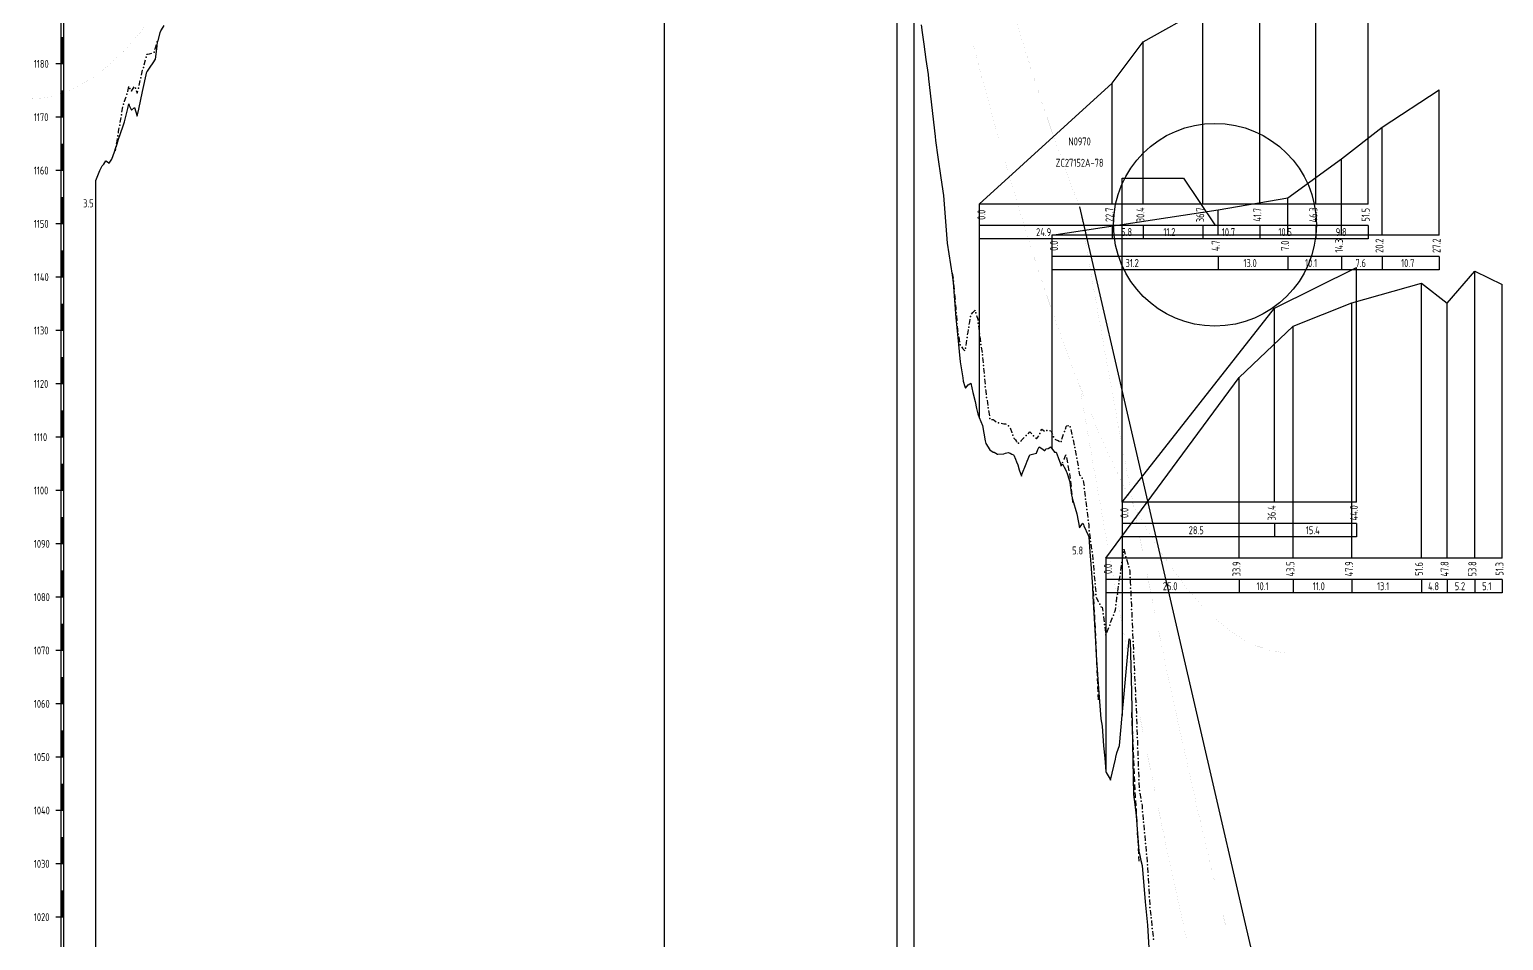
# Model space of a CAD drawing. Header units: millimetres. Extents: x 6482 to 7719, y 775 to 2743.
# Drawn here: x 6562 to 7115, y 2031 to 2373 of the extents above; entities that cross this region are included whole.
import ezdxf
from ezdxf.enums import TextEntityAlignment as Align

# ---------------------------------------------------------------- set-up
doc = ezdxf.new("R2010")
doc.units = ezdxf.units.MM
doc.header["$LTSCALE"] = 5
doc.linetypes.add('DASHED', pattern=[19.05, 12.7, -6.35])
for name, color, linetype in [('1', 3, 'Continuous'), ('2', 4, 'Continuous'), ('3', 5, 'Continuous'), ('4', 1, 'Continuous'), ('5', 2, 'Continuous'), ('6', 6, 'Continuous'), ('中心断面', 1, 'Continuous'), ('交叉跨越注记', 3, 'Continuous'), ('右边线', 3, 'Continuous'), ('图框', 1, 'Continuous'), ('左边线', 2, 'Continuous'), ('标注', 3, 'Continuous'), ('风偏', 5, 'Continuous')]:
    doc.layers.add(name, color=color, linetype=linetype)
doc.styles.get("Standard").update_dxf_attribs({"font": 'tssdeng.shx', "width": 0.8, "bigfont": 'tssdchn.shx'})

# ---------------------------------------------------------------- blocks, each defined once
blk = doc.blocks.new('7165820')
at = {"layer": '图框'}
for p, q in [((6574.2, 860), (6574.2, 2700)), ((6575.2, 860), (6575.2, 2700)), ((6574.4, 2360), (6574.4, 2370)), ((6574.6, 2360), (6574.6, 2370)), ((6574.8, 2360), (6574.8, 2370)), ((6575, 2360), (6575, 2370)), ((6575.2, 2360), (6572.2, 2360)), ((6574.4, 2340), (6574.4, 2350)), ((6574.6, 2340), (6574.6, 2350)), ((6574.8, 2340), (6574.8, 2350)), ((6575, 2340), (6575, 2350)), ((6575.2, 2340), (6572.2, 2340)), ((6574.4, 2320), (6574.4, 2330)), ((6574.6, 2320), (6574.6, 2330)), ((6574.8, 2320), (6574.8, 2330)), ((6575, 2320), (6575, 2330)), ((6575.2, 2320), (6572.2, 2320)), ((6574.4, 2300), (6574.4, 2310)), ((6574.6, 2300), (6574.6, 2310)), ((6574.8, 2300), (6574.8, 2310)), ((6575, 2300), (6575, 2310)), ((6575.2, 2300), (6572.2, 2300)), ((6574.4, 2280), (6574.4, 2290)), ((6574.6, 2280), (6574.6, 2290)), ((6574.8, 2280), (6574.8, 2290)), ((6575, 2280), (6575, 2290)), ((6575.2, 2280), (6572.2, 2280)), ((6574.4, 2260), (6574.4, 2270)), ((6574.6, 2260), (6574.6, 2270)), ((6574.8, 2260), (6574.8, 2270)), ((6575, 2260), (6575, 2270)), ((6575.2, 2260), (6572.2, 2260)), ((6574.4, 2240), (6574.4, 2250)), ((6574.6, 2240), (6574.6, 2250)), ((6574.8, 2240), (6574.8, 2250)), ((6575, 2240), (6575, 2250)), ((6575.2, 2240), (6572.2, 2240)), ((6574.4, 2220), (6574.4, 2230)), ((6574.6, 2220), (6574.6, 2230)), ((6574.8, 2220), (6574.8, 2230)), ((6575, 2220), (6575, 2230)), ((6575.2, 2220), (6572.2, 2220)), ((6574.4, 2200), (6574.4, 2210)), ((6574.6, 2200), (6574.6, 2210)), ((6574.8, 2200), (6574.8, 2210)), ((6575, 2200), (6575, 2210)), ((6575.2, 2200), (6572.2, 2200)), ((6574.4, 2180), (6574.4, 2190)), ((6574.6, 2180), (6574.6, 2190)), ((6574.8, 2180), (6574.8, 2190)), ((6575, 2180), (6575, 2190)), ((6575.2, 2180), (6572.2, 2180)), ((6574.4, 2160), (6574.4, 2170)), ((6574.6, 2160), (6574.6, 2170)), ((6574.8, 2160), (6574.8, 2170)), ((6575, 2160), (6575, 2170)), ((6575.2, 2160), (6572.2, 2160)), ((6574.4, 2140), (6574.4, 2150)), ((6574.6, 2140), (6574.6, 2150)), ((6574.8, 2140), (6574.8, 2150)), ((6575, 2140), (6575, 2150)), ((6575.2, 2140), (6572.2, 2140)), ((6574.4, 2120), (6574.4, 2130)), ((6574.6, 2120), (6574.6, 2130)), ((6574.8, 2120), (6574.8, 2130)), ((6575, 2120), (6575, 2130)), ((6575.2, 2120), (6572.2, 2120)), ((6574.4, 2100), (6574.4, 2110)), ((6574.6, 2100), (6574.6, 2110)), ((6574.8, 2100), (6574.8, 2110)), ((6575, 2100), (6575, 2110)), ((6575.2, 2100), (6572.2, 2100)), ((6574.4, 2080), (6574.4, 2090)), ((6574.6, 2080), (6574.6, 2090)), ((6574.8, 2080), (6574.8, 2090)), ((6575, 2080), (6575, 2090)), ((6575.2, 2080), (6572.2, 2080)), ((6574.4, 2060), (6574.4, 2070)), ((6574.6, 2060), (6574.6, 2070)), ((6574.8, 2060), (6574.8, 2070)), ((6575, 2060), (6575, 2070)), ((6575.2, 2060), (6572.2, 2060)), ((6574.4, 2040), (6574.4, 2050)), ((6574.6, 2040), (6574.6, 2050)), ((6574.8, 2040), (6574.8, 2050)), ((6575, 2040), (6575, 2050)), ((6575.2, 2040), (6572.2, 2040))]:
    blk.add_line(p, q, dxfattribs=at)
at = {"layer": '图框', "width": 0.8}
for s, p in [('1180', (6564, 2358.5)), ('1170', (6564, 2338.5)), ('1160', (6564, 2318.5)), ('1150', (6564, 2298.5)), ('1140', (6564, 2278.5)), ('1130', (6564, 2258.5)), ('1120', (6564, 2238.5)), ('1110', (6564, 2218.5)), ('1100', (6564, 2198.5)), ('1090', (6564, 2178.5)), ('1080', (6564, 2158.5)), ('1070', (6564, 2138.5)), ('1060', (6564, 2118.5)), ('1050', (6564, 2098.5)), ('1040', (6564, 2078.5)), ('1030', (6564, 2058.5)), ('1020', (6564, 2038.5))]:
    blk.add_text(s, height=3, dxfattribs=at).set_placement(p)
blk = doc.blocks.new('102218248')
at = {"layer": '风偏'}
for p, q in [((7044.6, 2400), (7064.2, 2410.4)), ((7064.2, 2307.4), (7064.2, 2410.4)), ((7023.6, 2390.8), (7044.6, 2400)), ((7044.6, 2307.4), (7044.6, 2400)), ((7002.2, 2380.8), (7023.6, 2390.8)), ((7023.6, 2307.4), (7023.6, 2390.8)), ((6979.8, 2368.2), (7002.2, 2380.8)), ((7002.2, 2307.4), (7002.2, 2380.8)), ((6968.2, 2352.8), (6979.8, 2368.2)), ((6979.8, 2307.4), (6979.8, 2368.2)), ((6918.4, 2307.4), (6968.2, 2352.8)), ((6968.2, 2307.4), (6968.2, 2352.8)), ((6968.2, 2307.4), (6918.4, 2307.4)), ((6979.8, 2307.4), (6968.2, 2307.4)), ((7002.2, 2307.4), (6979.8, 2307.4)), ((7023.6, 2307.4), (7002.2, 2307.4)), ((7044.6, 2307.4), (7023.6, 2307.4)), ((7064.2, 2307.4), (7044.6, 2307.4)), ((6968.2, 2299.4), (6918.4, 2299.4)), ((6968.2, 2299.4), (6968.2, 2294.4)), ((6979.8, 2299.4), (6968.2, 2299.4)), ((6979.8, 2299.4), (6979.8, 2294.4)), ((7002.2, 2299.4), (6979.8, 2299.4)), ((7002.2, 2299.4), (7002.2, 2294.4)), ((7023.6, 2299.4), (7002.2, 2299.4)), ((7023.6, 2299.4), (7023.6, 2294.4)), ((7044.6, 2299.4), (7023.6, 2299.4)), ((7044.6, 2299.4), (7044.6, 2294.4)), ((7064.2, 2299.4), (7044.6, 2299.4)), ((7064.2, 2299.4), (7064.2, 2294.4)), ((6968.2, 2294.4), (6918.4, 2294.4)), ((6979.8, 2294.4), (6968.2, 2294.4)), ((7002.2, 2294.4), (6979.8, 2294.4)), ((7023.6, 2294.4), (7002.2, 2294.4)), ((7044.6, 2294.4), (7023.6, 2294.4)), ((7064.2, 2294.4), (7044.6, 2294.4))]:
    blk.add_line(p, q, dxfattribs=at)
at = {"layer": '风偏', "width": 0.8}
for s, p in [('24.9', (6939.7, 2295.4)), ('5.8', (6971.6, 2295.4)), ('11.2', (6987.4, 2295.4)), ('10.7', (7009.3, 2295.4)), ('10.5', (7030.5, 2295.4)), ('9.8', (7052, 2295.4))]:
    blk.add_text(s, height=3, dxfattribs=at).set_placement(p)
blk = doc.blocks.new('102218249')
at = {"layer": '风偏'}
for p, q in [((7069.4, 2336.2), (7090.8, 2350.2)), ((7090.8, 2295.8), (7090.8, 2350.2)), ((7054.2, 2324.4), (7069.4, 2336.2)), ((7069.4, 2295.8), (7069.4, 2336.2)), ((7034, 2309.8), (7054.2, 2324.4)), ((7054.2, 2295.8), (7054.2, 2324.4)), ((7008, 2305.2), (7034, 2309.8)), ((7034, 2295.8), (7034, 2309.8)), ((6945.6, 2295.8), (7008, 2305.2)), ((7008, 2295.8), (7008, 2305.2)), ((7008, 2295.8), (6945.6, 2295.8)), ((7034, 2295.8), (7008, 2295.8)), ((7054.2, 2295.8), (7034, 2295.8)), ((7069.4, 2295.8), (7054.2, 2295.8)), ((7090.8, 2295.8), (7069.4, 2295.8)), ((7008, 2287.8), (6945.6, 2287.8)), ((7008, 2287.8), (7008, 2282.8)), ((7034, 2287.8), (7008, 2287.8)), ((7034, 2287.8), (7034, 2282.8)), ((7054.2, 2287.8), (7034, 2287.8)), ((7054.2, 2287.8), (7054.2, 2282.8)), ((7069.4, 2287.8), (7054.2, 2287.8)), ((7069.4, 2287.8), (7069.4, 2282.8)), ((7090.8, 2287.8), (7069.4, 2287.8)), ((7090.8, 2287.8), (7090.8, 2282.8)), ((7008, 2282.8), (6945.6, 2282.8)), ((7034, 2282.8), (7008, 2282.8)), ((7054.2, 2282.8), (7034, 2282.8)), ((7069.4, 2282.8), (7054.2, 2282.8)), ((7090.8, 2282.8), (7069.4, 2282.8))]:
    blk.add_line(p, q, dxfattribs=at)
at = {"layer": '风偏', "width": 0.8}
for s, p in [('31.2', (6973.2, 2283.8)), ('13.0', (7017.4, 2283.8)), ('10.1', (7040.5, 2283.8)), ('7.6', (7059.4, 2283.8)), ('10.7', (7076.5, 2283.8))]:
    blk.add_text(s, height=3, dxfattribs=at).set_placement(p)
blk = doc.blocks.new('102218350')
at = {"layer": '风偏'}
for p, q in [((7093.8, 2270.2), (7104.2, 2282.2)), ((7104.2, 2174.6), (7104.2, 2282.2)), ((7104.2, 2282.2), (7114.4, 2277.2)), ((7058, 2270.4), (7084.2, 2277.8)), ((7084.2, 2174.6), (7084.2, 2277.8)), ((7084.2, 2277.8), (7093.8, 2270.2)), ((7114.4, 2174.6), (7114.4, 2277.2)), ((7036, 2261.6), (7058, 2270.4)), ((7058, 2174.6), (7058, 2270.4)), ((7093.8, 2174.6), (7093.8, 2270.2)), ((7015.8, 2242.4), (7036, 2261.6)), ((7036, 2174.6), (7036, 2261.6)), ((6965.8, 2174.6), (7015.8, 2242.4)), ((7015.8, 2174.6), (7015.8, 2242.4)), ((7015.8, 2174.6), (6965.8, 2174.6)), ((7036, 2174.6), (7015.8, 2174.6)), ((7058, 2174.6), (7036, 2174.6)), ((7084.2, 2174.6), (7058, 2174.6)), ((7093.8, 2174.6), (7084.2, 2174.6)), ((7104.2, 2174.6), (7093.8, 2174.6)), ((7114.4, 2174.6), (7104.2, 2174.6)), ((7015.8, 2166.6), (6965.8, 2166.6)), ((7015.8, 2166.6), (7015.8, 2161.6)), ((7036, 2166.6), (7015.8, 2166.6)), ((7036, 2166.6), (7036, 2161.6)), ((7058, 2166.6), (7036, 2166.6)), ((7058, 2166.6), (7058, 2161.6)), ((7084.2, 2166.6), (7058, 2166.6)), ((7084.2, 2166.6), (7084.2, 2161.6)), ((7093.8, 2166.6), (7084.2, 2166.6)), ((7093.8, 2166.6), (7093.8, 2161.6)), ((7104.2, 2166.6), (7093.8, 2166.6)), ((7104.2, 2166.6), (7104.2, 2161.6)), ((7114.4, 2166.6), (7104.2, 2166.6)), ((7114.4, 2166.6), (7114.4, 2161.6)), ((7015.8, 2161.6), (6965.8, 2161.6)), ((7036, 2161.6), (7015.8, 2161.6)), ((7058, 2161.6), (7036, 2161.6)), ((7084.2, 2161.6), (7058, 2161.6)), ((7093.8, 2161.6), (7084.2, 2161.6)), ((7104.2, 2161.6), (7093.8, 2161.6)), ((7114.4, 2161.6), (7104.2, 2161.6))]:
    blk.add_line(p, q, dxfattribs=at)
at = {"layer": '风偏', "width": 0.8}
for s, p in [('25.0', (6987.2, 2162.6)), ('10.1', (7022.3, 2162.6)), ('11.0', (7043.4, 2162.6)), ('13.1', (7067.5, 2162.6)), ('4.8', (7086.6, 2162.6)), ('5.2', (7096.6, 2162.6)), ('5.1', (7106.9, 2162.6))]:
    blk.add_text(s, height=3, dxfattribs=at).set_placement(p)
blk = doc.blocks.new('102218351')
at = {"layer": '风偏'}
for p, q in [((7029, 2268.4), (7059.8, 2283.6)), ((7059.8, 2195.6), (7059.8, 2283.6)), ((6972, 2195.6), (7029, 2268.4)), ((7029, 2195.6), (7029, 2268.4)), ((7029, 2195.6), (6972, 2195.6)), ((7059.8, 2195.6), (7029, 2195.6)), ((7029, 2187.6), (6972, 2187.6)), ((7029, 2182.6), (6972, 2182.6)), ((7029, 2187.6), (7029, 2182.6)), ((7059.8, 2187.6), (7029, 2187.6)), ((7059.8, 2182.6), (7029, 2182.6)), ((7059.8, 2187.6), (7059.8, 2182.6))]:
    blk.add_line(p, q, dxfattribs=at)
at = {"layer": '风偏', "width": 0.8}
for s, p in [('28.5', (6996.9, 2183.6)), ('15.4', (7040.8, 2183.6))]:
    blk.add_text(s, height=3, dxfattribs=at).set_placement(p)

msp = doc.modelspace()

# ---------------------------------------------------------------- linework, layer by layer
at = {"layer": '1', "linetype": 'Continuous'}
for p, q in [((6972, 2195.6), (6972, 2317.08)), ((6972, 2317.08), (6995, 2317.08)), ((6995, 2317.08), (7006.74, 2299.67)), ((6956, 2306.4), (7045, 1920.8))]:
    msp.add_line(p, q, dxfattribs=at)
msp.add_circle((7006.74, 2299.67), 38, dxfattribs=at)
at = {"layer": '2', "linetype": 'Continuous', "const_width": 0.01}
for points in [[(6585.2, 2316.2), (6585.2, 2421.2)], [(6956, 2186), (6956, 2306.4)], [(6956, 2239.4), (6956, 2186)]]:
    msp.add_lwpolyline(points, dxfattribs=at)
at = {"layer": '3', "linetype": 'Continuous', "const_width": 0.01}
for points in [[(6931.88, 2377.4), (6933.88, 2370.8), (6935.9, 2364.2), (6937.9, 2357.8), (6939.92, 2351.6), (6941.92, 2345.4), (6943.94, 2339.6), (6945.94, 2333.6), (6947.96, 2328), (6949.96, 2322.4), (6951.98, 2317), (6953.98, 2311.6), (6956, 2306.4)], [(6956, 2306.4), (6958.02, 2294.6), (6960.04, 2282.8), (6962.06, 2271.2), (6964.1, 2259.8), (6966.12, 2248.6), (6968.14, 2237.4), (6970.16, 2226.4), (6972.18, 2215.6), (6974.2, 2205), (6976.22, 2194.4), (6978.26, 2184), (6980.28, 2173.8), (6982.3, 2163.6), (6984.32, 2153.8), (6986.34, 2143.8), (6988.36, 2134.2), (6990.38, 2124.8), (6992.4, 2115.4), (6994.44, 2106.2), (6996.46, 2097), (6998.48, 2088), (7000.5, 2079.2), (7002.52, 2070.6), (7004.54, 2062), (7006.56, 2053.6), (7008.6, 2045.4), (7010.62, 2037.4), (7012.64, 2029.4)]]:
    msp.add_lwpolyline(points, dxfattribs=at)
at = {"layer": '4', "linetype": 'Continuous', "const_width": 0.01}
for points in [[(6913.78, 2376.6), (6915.78, 2368.6), (6917.8, 2360.8), (6919.8, 2353.2), (6921.82, 2345.8), (6923.82, 2338.4), (6925.84, 2331.2), (6927.84, 2324.2), (6929.86, 2317.2), (6931.88, 2310.4), (6933.88, 2303.8), (6935.9, 2297.2), (6937.9, 2290.8), (6939.92, 2284.6), (6941.92, 2278.4), (6943.94, 2272.6), (6945.94, 2266.6), (6947.96, 2261), (6949.96, 2255.4), (6951.98, 2250), (6953.98, 2244.6), (6956, 2239.4)], [(6585.2, 2354.2), (6587.22, 2355.6), (6589.22, 2357.2), (6591.24, 2358.8), (6593.26, 2360.6), (6595.28, 2362.4), (6597.28, 2364.4), (6599.3, 2366.6), (6601.32, 2368.8), (6603.34, 2371.2), (6605.34, 2373.8)], [(6956, 2239.4), (6958.02, 2227.6), (6960.04, 2215.8), (6962.06, 2204.2), (6964.1, 2192.8), (6966.12, 2181.6), (6968.14, 2170.4), (6970.16, 2159.4), (6972.18, 2148.6), (6974.2, 2138), (6976.22, 2127.4), (6978.26, 2117), (6980.28, 2106.8), (6982.3, 2096.6), (6984.32, 2086.8), (6986.34, 2076.8), (6988.36, 2067.2), (6990.38, 2057.8), (6992.4, 2048.4), (6994.44, 2039.2), (6996.46, 2030)]]:
    msp.add_lwpolyline(points, dxfattribs=at)
at = {"layer": '5', "linetype": 'DASHED', "const_width": 0.01}
for points in [[(6585.2, 2354.2), (6580.84, 2351.6), (6576.48, 2349.6), (6572.12, 2348.2), (6567.76, 2347.2), (6563.38, 2347), (6563.38, 2347)], [(6956, 2239.4), (6960.18, 2229), (6964.34, 2219.2), (6968.52, 2210.2), (6972.68, 2201.4), (6976.86, 2193.4), (6981.02, 2185.8), (6985.2, 2179), (6989.36, 2172.6), (6993.54, 2166.8), (6997.72, 2161.4), (7001.88, 2156.8), (7006.06, 2152.6), (7010.22, 2149), (7014.4, 2146), (7018.56, 2143.4), (7022.74, 2141.6), (7026.92, 2140.2), (7031.08, 2139.4), (7035.26, 2139), (7035.26, 2139)]]:
    msp.add_lwpolyline(points, dxfattribs=at)
at = {"layer": '6', "linetype": 'Continuous', "const_width": 0.01}
for points in [[(6564.38, 2347), (6563.38, 2346), (6562.38, 2347)], [(7036.26, 2139), (7035.26, 2138), (7034.26, 2139)]]:
    msp.add_lwpolyline(points, dxfattribs=at)
at = {"layer": '中心断面', "linetype": 'Continuous'}
for p, q in [((6610.6, 2368.6), (6611.4, 2371.8)), ((6611.4, 2371.8), (6611.6, 2372.4)), ((6611.6, 2372.4), (6611.8, 2372.8)), ((6611.8, 2372.8), (6612.8, 2374.4)), ((6896.6, 2374.6), (6897, 2371.8)), ((6897, 2371.8), (6897.6, 2367.4)), ((6609.6, 2361.8), (6610.2, 2366.6)), ((6610.2, 2366.6), (6610.4, 2368.4)), ((6610.4, 2368.4), (6610.6, 2368.6)), ((6897.6, 2367.4), (6898.4, 2361.6)), ((6607.4, 2358.4), (6609, 2360.8)), ((6609, 2360.8), (6609.4, 2361.4)), ((6609.4, 2361.4), (6609.6, 2361.8)), ((6898.4, 2361.6), (6899.2, 2356)), ((6604.8, 2349.6), (6606.4, 2357)), ((6606.4, 2357), (6606.6, 2357.2)), ((6606.6, 2357.2), (6607.4, 2358.4)), ((6899.2, 2356), (6899.4, 2354.4)), ((6899.4, 2354.4), (6901.8, 2332.8)), ((6603.4, 2343), (6604.8, 2349.6)), ((6598, 2338.2), (6599.2, 2343.2)), ((6599.2, 2343.2), (6599.6, 2345)), ((6599.6, 2345), (6599.8, 2344.4)), ((6599.8, 2344.4), (6600.6, 2342.6)), ((6600.6, 2342.6), (6601.8, 2343.6)), ((6601.8, 2343.6), (6602.8, 2340.4)), ((6602.8, 2340.4), (6603.4, 2343)), ((6597.4, 2336.4), (6598, 2338.2)), ((6595.2, 2330), (6595.8, 2331.8)), ((6595.8, 2331.8), (6597.4, 2336.4)), ((6901.8, 2332.8), (6902, 2331.2)), ((6593.2, 2324.2), (6594.2, 2327)), ((6594.2, 2327), (6594.6, 2328.2)), ((6594.6, 2328.2), (6595.2, 2330)), ((6902, 2331.2), (6902.8, 2325)), ((6588.8, 2320), (6589.6, 2321.8)), ((6589.6, 2321.8), (6590.2, 2322.4)), ((6590.2, 2322.4), (6591, 2323.6)), ((6591, 2323.6), (6591.6, 2323.2)), ((6591.6, 2323.2), (6592.2, 2322.8)), ((6592.2, 2322.8), (6593.2, 2324.2)), ((6902.8, 2325), (6904, 2317.2)), ((6587.2, 2316.2), (6588.8, 2320)), ((6587.2, 2316.2), (6587.2, 2316.2)), ((6904, 2317.2), (6905, 2310.6)), ((6905, 2310.6), (6906.4, 2292.8)), ((6906.4, 2292.8), (6908.2, 2280.8)), ((6908.2, 2280.8), (6908.6, 2278)), ((6908.6, 2278), (6909.6, 2264.8)), ((6909.6, 2264.8), (6910.2, 2258.6)), ((6910.2, 2258.6), (6911.2, 2248.2)), ((6911.2, 2248.2), (6912.2, 2242.2)), ((6912.2, 2242.2), (6912.4, 2241)), ((6912.4, 2241), (6913, 2239)), ((6913, 2239), (6913.2, 2238.4)), ((6913.2, 2238.4), (6914.2, 2239.6)), ((6914.2, 2239.6), (6914.8, 2240)), ((6914.8, 2240), (6915.2, 2240.2)), ((6915.2, 2240.2), (6916, 2236.8)), ((6916, 2236.8), (6916.8, 2233.4)), ((6916.8, 2233.4), (6917.4, 2230.8)), ((6917.4, 2230.8), (6917.8, 2228.8)), ((6917.8, 2228.8), (6918.4, 2227.4)), ((6918.4, 2227.4), (6919.6, 2224.4)), ((6919.6, 2224.4), (6920.6, 2218.6)), ((6920.6, 2218.6), (6920.8, 2217.6)), ((6920.8, 2217.6), (6922.4, 2215.2)), ((6940.4, 2215.4), (6940.8, 2216.4)), ((6940.8, 2216.4), (6941.8, 2215.8)), ((6941.8, 2215.8), (6942.8, 2215)), ((6943.4, 2215.6), (6944.2, 2215.8)), ((6944.2, 2215.8), (6945.2, 2216.4)), ((6945.2, 2216.4), (6945.6, 2215.8)), ((6945.6, 2215.8), (6946.6, 2214.4)), ((6922.4, 2215.2), (6923.6, 2214.4)), ((6923.6, 2214.4), (6924, 2214.4)), ((6924, 2214.4), (6925.2, 2213.6)), ((6925.2, 2213.6), (6925.4, 2213.6)), ((6925.4, 2213.6), (6927.6, 2213.8)), ((6927.6, 2213.8), (6928.2, 2214)), ((6928.2, 2214), (6929.2, 2214.2)), ((6929.2, 2214.2), (6930, 2214)), ((6930, 2214), (6930.6, 2213.6)), ((6930.6, 2213.6), (6931.2, 2213.4)), ((6931.2, 2213.4), (6931.4, 2213.2)), ((6931.4, 2213.2), (6932, 2211.8)), ((6932, 2211.8), (6932.4, 2210.8)), ((6932.4, 2210.8), (6932.8, 2209.6)), ((6936, 2210), (6936.4, 2211)), ((6936.4, 2211), (6937.4, 2213.4)), ((6937.4, 2213.4), (6939.8, 2214)), ((6939.8, 2214), (6940.4, 2215.4)), ((6942.8, 2215), (6943, 2215)), ((6943, 2215), (6943.2, 2215.2)), ((6943.2, 2215.2), (6943.4, 2215.6)), ((6946.6, 2214.4), (6947.2, 2214.4)), ((6947.2, 2214.4), (6948, 2212.4)), ((6948, 2212.4), (6948.8, 2210)), ((6932.8, 2209.6), (6933.4, 2207.8)), ((6933.4, 2207.8), (6934.2, 2205.4)), ((6934.2, 2205.4), (6934.4, 2206)), ((6934.4, 2206), (6936, 2210)), ((6948.8, 2210), (6949, 2209.2)), ((6949, 2209.2), (6949.2, 2209.4)), ((6949.2, 2209.4), (6949.6, 2210)), ((6949.6, 2210), (6950.2, 2208.8)), ((6950.2, 2208.8), (6950.8, 2207.6)), ((6950.8, 2207.6), (6951, 2207.2)), ((6951, 2207.2), (6951.2, 2206.8)), ((6951.2, 2206.8), (6952.2, 2203.6)), ((6952.2, 2203.6), (6952.4, 2203)), ((6952.4, 2203), (6953, 2198.2)), ((6953, 2198.2), (6953.4, 2196.8)), ((6953.4, 2196.8), (6955, 2191.2)), ((6955, 2191.2), (6956, 2186)), ((6956, 2186), (6956.2, 2186.4)), ((6956.2, 2186.4), (6957.2, 2187.8)), ((6957.2, 2187.8), (6957.4, 2187.2)), ((6957.4, 2187.2), (6957.6, 2186.8)), ((6957.6, 2186.8), (6959.2, 2183.2)), ((6959.2, 2183.2), (6959.4, 2182.6)), ((6959.4, 2182.6), (6959.8, 2177)), ((6959.8, 2177), (6960.2, 2172.4)), ((6960.2, 2172.4), (6960.8, 2164)), ((6960.8, 2164), (6961, 2160.4)), ((6961, 2160.4), (6961.8, 2145.6)), ((6961.8, 2145.6), (6962.2, 2138.2)), ((6972.6, 2122.4), (6974.6, 2144.4)), ((6974.6, 2144.4), (6974.8, 2144)), ((6974.8, 2144), (6975, 2143.6)), ((6975, 2143.6), (6975.2, 2134)), ((6962.2, 2138.2), (6963, 2127.4)), ((6975.2, 2134), (6975.4, 2124.4)), ((6963, 2127.4), (6964, 2114.4)), ((6972, 2115.6), (6972.6, 2122.4)), ((6975.4, 2124.4), (6976.2, 2086)), ((6964, 2114.4), (6964.4, 2111.6)), ((6964.4, 2111.6), (6965, 2104.2)), ((6971, 2104.4), (6972, 2115.6)), ((6965, 2104.2), (6965.4, 2099.6)), ((6965.4, 2099.6), (6965.8, 2094.6)), ((6969.4, 2099.2), (6969.6, 2100)), ((6969.6, 2100), (6970, 2101.6)), ((6970, 2101.6), (6971, 2104.4)), ((6965.8, 2094.6), (6966, 2094.2)), ((6966, 2094.2), (6967.4, 2091.8)), ((6967.6, 2091.4), (6969.4, 2099.2)), ((6967.4, 2091.8), (6967.6, 2091.4)), ((6976.2, 2086), (6976.8, 2081.2)), ((6976.8, 2081.2), (6977.2, 2078)), ((6977.2, 2078), (6978.2, 2064.8)), ((6978.2, 2064.8), (6978.4, 2063.8)), ((6978.4, 2063.8), (6979, 2061.2)), ((6979, 2061.2), (6979.4, 2059.4)), ((6979.4, 2059.4), (6980.6, 2045.8)), ((6980.6, 2045.8), (6981.4, 2037)), ((6981.4, 2037), (6982.4, 2020))]:
    msp.add_line(p, q, dxfattribs=at)
at = {"layer": '交叉跨越注记', "linetype": 'Continuous'}
for p, q in [((6887.6, 919), (6887.6, 2440.8)), ((6894, 919), (6894, 2395.6))]:
    msp.add_line(p, q, dxfattribs=at)
at = {"layer": '右边线', "linetype": 'Continuous'}
for p, q in [((6609.38, 2365.35), (6609.4, 2365.4)), ((6609.4, 2365.4), (6609.6, 2366)), ((6609.6, 2366), (6609.98, 2367.26)), ((6605.34, 2359.62), (6605.86, 2361.56)), ((6606.37, 2363.49), (6606.4, 2363.6)), ((6606.4, 2363.6), (6606.6, 2363.6)), ((6606.6, 2363.6), (6607.4, 2363.8)), ((6607.4, 2363.8), (6608.24, 2364.01)), ((6603.46, 2351.85), (6603.91, 2353.8)), ((6604.37, 2355.75), (6604.8, 2357.6)), ((6604.8, 2357.6), (6604.82, 2357.69)), ((6599.19, 2349.57), (6599.2, 2349.6)), ((6599.2, 2349.6), (6599.59, 2351.54)), ((6600.54, 2349.91), (6600.6, 2349.8)), ((6600.6, 2349.8), (6601.64, 2351.36)), ((6602.41, 2350), (6602.8, 2349)), ((6602.8, 2349), (6603.01, 2349.9)), ((6597.02, 2341.9), (6597.35, 2343.87)), ((6597.93, 2345.78), (6598, 2346)), ((6598, 2346), (6598.56, 2347.68)), ((6596.36, 2337.95), (6596.69, 2339.92)), ((6595.2, 2331), (6595.37, 2332.03)), ((6595.7, 2334.01), (6595.8, 2334.6)), ((6595.8, 2334.6), (6596.03, 2335.98)), ((6594.6, 2327.4), (6594.71, 2328.09)), ((6595.04, 2330.06), (6595.2, 2331)), ((6908.22, 2281.51), (6908.6, 2279.6)), ((6908.6, 2279.6), (6908.6, 2279.54)), ((6908.78, 2277.55), (6908.95, 2275.56)), ((6909.13, 2273.57), (6909.3, 2271.57)), ((6909.48, 2269.58), (6909.6, 2268.2)), ((6909.6, 2268.2), (6909.65, 2267.59)), ((6909.8, 2265.6), (6909.95, 2263.6)), ((6915.48, 2266.15), (6916, 2266.8)), ((6916, 2266.8), (6916.8, 2267.6)), ((6916.8, 2267.6), (6916.81, 2267.56)), ((6917.39, 2265.65), (6917.4, 2265.6)), ((6917.4, 2265.6), (6917.8, 2264.2)), ((6910.11, 2261.61), (6910.2, 2260.4)), ((6910.2, 2260.4), (6910.33, 2259.62)), ((6914.2, 2259.4), (6914.34, 2260.32)), ((6914.66, 2262.29), (6914.8, 2263.2)), ((6914.8, 2263.2), (6914.96, 2264.27)), ((6917.8, 2264.2), (6917.86, 2263.71)), ((6918.12, 2261.73), (6918.38, 2259.74)), ((6910.67, 2257.65), (6911.01, 2255.68)), ((6913.44, 2254.39), (6913.74, 2256.36)), ((6914.04, 2258.34), (6914.2, 2259.4)), ((6918.64, 2257.76), (6918.9, 2255.78)), ((6911.73, 2253.86), (6912.2, 2253.2)), ((6912.2, 2253.2), (6912.4, 2253)), ((6912.4, 2253), (6913, 2252.4)), ((6913, 2252.4), (6913.02, 2252.45)), ((6919.16, 2253.79), (6919.42, 2251.81)), ((6919.65, 2249.82), (6919.83, 2247.83)), ((6920.01, 2245.84), (6920.2, 2243.85)), ((6920.38, 2241.86), (6920.56, 2239.86)), ((6920.74, 2237.87), (6920.8, 2237.2)), ((6920.8, 2237.2), (6921, 2235.89)), ((6921.3, 2233.91), (6921.59, 2231.94)), ((6921.89, 2229.96), (6922.19, 2227.98)), ((6923, 2226.6), (6923.6, 2226.6)), ((6923.6, 2226.6), (6924, 2226.4)), ((6924, 2226.4), (6924.74, 2225.79)), ((6926.58, 2225.19), (6927.6, 2225)), ((6927.6, 2225), (6928.2, 2225)), ((6928.2, 2225), (6928.51, 2224.82)), ((6930.02, 2223.54), (6930.6, 2221.8)), ((6930.6, 2221.8), (6930.65, 2221.64)), ((6936.68, 2221.28), (6937.4, 2222)), ((6937.4, 2222), (6938.06, 2221.28)), ((6941.5, 2222.34), (6941.8, 2223)), ((6941.8, 2223), (6942.8, 2222.2)), ((6944.68, 2222.5), (6945.2, 2222.4)), ((6945.2, 2222.4), (6945.6, 2221.6)), ((6945.6, 2221.6), (6945.84, 2221.07)), ((6949.6, 2220), (6949.99, 2221.18)), ((6950.67, 2223.06), (6950.8, 2223.4)), ((6950.8, 2223.4), (6951, 2224)), ((6951, 2224), (6951.2, 2224.2)), ((6951.2, 2224.2), (6951.91, 2224.34)), ((6952.71, 2222.93), (6953, 2221.6)), ((6953, 2221.6), (6953.14, 2220.98)), ((6931.32, 2219.76), (6931.4, 2219.6)), ((6931.4, 2219.6), (6932, 2219)), ((6932, 2219), (6932.4, 2218.4)), ((6932.4, 2218.4), (6932.51, 2218.18)), ((6933.85, 2218.45), (6934.2, 2218.8)), ((6934.2, 2218.8), (6934.4, 2219)), ((6934.4, 2219), (6935.26, 2219.86)), ((6939.42, 2219.81), (6939.8, 2219.4)), ((6939.8, 2219.4), (6940.4, 2220)), ((6940.4, 2220), (6940.66, 2220.53)), ((6946.73, 2219.31), (6947.2, 2219)), ((6947.2, 2219), (6948, 2218.8)), ((6948, 2218.8), (6948.49, 2218.43)), ((6949.39, 2219.27), (6949.6, 2220)), ((6953.56, 2219.02), (6953.96, 2217.06)), ((6954.36, 2215.1), (6954.77, 2213.14)), ((6955.13, 2211.18), (6955.45, 2209.2)), ((6955.77, 2207.23), (6956, 2205.8)), ((6956, 2205.8), (6956.2, 2205.8)), ((6956.2, 2205.8), (6956.39, 2205.5)), ((6957.28, 2203.74), (6957.4, 2203)), ((6957.4, 2203), (6957.6, 2202.2)), ((6957.6, 2202.2), (6957.65, 2201.78)), ((6957.89, 2199.79), (6958.13, 2197.81)), ((6958.37, 2195.82), (6958.61, 2193.84)), ((6958.85, 2191.85), (6959.1, 2189.87)), ((6959.31, 2187.88), (6959.4, 2187)), ((6959.4, 2187), (6959.51, 2185.89)), ((6959.71, 2183.9), (6959.8, 2183)), ((6959.8, 2183), (6959.96, 2181.91)), ((6960.24, 2179.93), (6960.52, 2177.95)), ((6972.59, 2177.92), (6972.6, 2178)), ((6972.6, 2178), (6973.1, 2176.14)), ((6960.8, 2175.97), (6960.98, 2173.98)), ((6961.16, 2171.99), (6961.34, 2170)), ((6971.46, 2170), (6971.74, 2171.98)), ((6972.02, 2173.96), (6972.31, 2175.94)), ((6973.62, 2174.21), (6974.15, 2172.28)), ((6961.52, 2168.01), (6961.69, 2166.01)), ((6970.89, 2166.04), (6971, 2166.8)), ((6971, 2166.8), (6971.17, 2168.02)), ((6974.66, 2170.35), (6974.8, 2169.8)), ((6974.8, 2169.8), (6974.87, 2168.37)), ((6974.96, 2166.37), (6975, 2165.6)), ((6961.87, 2164.02), (6962.04, 2162.03)), ((6970.31, 2162.09), (6970.6, 2164.07)), ((6975, 2165.6), (6975.06, 2164.37)), ((6975.15, 2162.38), (6975.2, 2161.2)), ((6975.2, 2161.2), (6975.24, 2160.38)), ((6962.27, 2160.05), (6963, 2158.4)), ((6963, 2158.4), (6963.09, 2158.23)), ((6963.98, 2156.44), (6964, 2156.4)), ((6964, 2156.4), (6964.4, 2156.2)), ((6964.4, 2156.2), (6964.65, 2154.71)), ((6969.03, 2154.21), (6969.4, 2155.2)), ((6969.4, 2155.2), (6969.52, 2156.14)), ((6969.77, 2158.12), (6970, 2160)), ((6970, 2160), (6970.02, 2160.11)), ((6975.33, 2158.38), (6975.4, 2157)), ((6975.4, 2157), (6975.43, 2156.38)), ((6964.98, 2152.74), (6965, 2152.6)), ((6965, 2152.6), (6965.23, 2150.75)), ((6967.63, 2150.47), (6968.33, 2152.34)), ((6975.52, 2154.38), (6975.61, 2152.39)), ((6975.71, 2150.39), (6975.8, 2148.39)), ((6965.47, 2148.77), (6965.69, 2146.78)), ((6966.21, 2146.73), (6966.93, 2148.59)), ((6975.89, 2146.39), (6975.99, 2144.4)), ((6976.08, 2142.4), (6976.17, 2140.4)), ((6976.26, 2138.4), (6976.36, 2136.4)), ((6976.45, 2134.41), (6976.54, 2132.41)), ((6976.63, 2130.41), (6976.73, 2128.41)), ((6976.82, 2126.41), (6976.91, 2124.42)), ((6977, 2122.42), (6977.1, 2120.42)), ((6977.19, 2118.42), (6977.2, 2118.2)), ((6977.2, 2118.2), (6977.27, 2116.42)), ((6977.34, 2114.43), (6977.41, 2112.43)), ((6977.49, 2110.43), (6977.56, 2108.43)), ((6977.64, 2106.43), (6977.71, 2104.43)), ((6977.78, 2102.43), (6977.86, 2100.44)), ((6977.93, 2098.44), (6978.01, 2096.44)), ((6978.08, 2094.44), (6978.15, 2092.44)), ((6978.24, 2090.44), (6978.35, 2088.45)), ((6978.6, 2086.47), (6978.95, 2084.5)), ((6979.28, 2082.52), (6979.4, 2081.8)), ((6979.4, 2081.8), (6979.51, 2080.54)), ((6979.7, 2078.55), (6979.88, 2076.55)), ((6980.06, 2074.56), (6980.24, 2072.57)), ((6980.42, 2070.58), (6980.6, 2068.6)), ((6980.6, 2068.6), (6980.6, 2068.59)), ((6980.78, 2066.6), (6980.96, 2064.6)), ((6981.14, 2062.61), (6981.33, 2060.62)), ((6981.47, 2058.63), (6981.59, 2056.63)), ((6981.71, 2054.63), (6981.83, 2052.64)), ((6981.95, 2050.64), (6982.07, 2048.64)), ((6982.19, 2046.65), (6982.31, 2044.65)), ((6982.46, 2042.66), (6982.68, 2040.67)), ((6982.9, 2038.68), (6983.12, 2036.69)), ((6983.33, 2034.71), (6983.55, 2032.72))]:
    msp.add_line(p, q, dxfattribs=at)
at = {"layer": '右边线'}
for p in [(6610.27, 2368.22), (6606.11, 2362.52), (6609.07, 2364.4), (6604.14, 2354.77), (6605.08, 2358.66), (6598.88, 2348.63), (6600.04, 2350.78), (6602.06, 2350.94), (6603.23, 2350.88), (6597.61, 2344.83), (6596.85, 2340.91), (6595.54, 2333.02), (6596.19, 2336.97), (6594.88, 2329.07), (6908.69, 2278.55), (6909.04, 2274.56), (6909.39, 2270.58), (6909.72, 2266.59), (6917.1, 2266.6), (6910.03, 2262.6), (6914.5, 2261.31), (6915.12, 2265.26), (6917.99, 2262.72), (6910.5, 2258.64), (6911.18, 2254.69), (6913.89, 2257.35), (6918.51, 2258.75), (6919.03, 2254.78), (6913.29, 2253.4), (6919.55, 2250.82), (6919.92, 2246.84), (6920.29, 2242.85), (6920.65, 2238.87), (6921.15, 2234.9), (6921.74, 2230.95), (6922.34, 2226.99), (6925.59, 2225.37), (6929.34, 2224.26), (6941.09, 2221.43), (6943.71, 2222.48), (6950.32, 2222.12), (6952.51, 2223.91), (6930.97, 2220.7), (6933.1, 2217.8), (6935.97, 2220.57), (6938.74, 2220.55), (6946.25, 2220.16), (6949.11, 2218.32), (6953.36, 2220), (6954.16, 2216.08), (6954.97, 2212.16), (6955.61, 2208.22), (6956.92, 2204.65), (6957.77, 2200.79), (6958.25, 2196.81), (6958.73, 2192.84), (6959.21, 2188.87), (6959.61, 2184.89), (6960.1, 2180.92), (6960.66, 2176.96), (6961.07, 2172.99), (6971.88, 2172.97), (6972.45, 2176.93), (6973.36, 2175.18), (6961.43, 2169), (6971.32, 2169.01), (6974.41, 2171.32), (6974.92, 2167.37), (6961.78, 2165.02), (6962.13, 2161.03), (6970.16, 2161.1), (6970.74, 2165.05), (6975.1, 2163.37), (6963.53, 2157.33), (6969.64, 2157.13), (6975.29, 2159.38), (6975.48, 2155.38), (6964.81, 2153.72), (6965.36, 2149.76), (6967.29, 2149.53), (6968.68, 2153.28), (6975.66, 2151.39), (6965.81, 2145.81), (6975.85, 2147.39), (6976.03, 2143.4), (6976.22, 2139.4), (6976.4, 2135.41), (6976.59, 2131.41), (6976.77, 2127.41), (6976.96, 2123.42), (6977.14, 2119.42), (6977.3, 2115.43), (6977.45, 2111.43), (6977.6, 2107.43), (6977.75, 2103.43), (6977.89, 2099.44), (6978.04, 2095.44), (6978.19, 2091.44), (6978.43, 2087.45), (6979.12, 2083.51), (6979.61, 2079.54), (6979.97, 2075.56), (6980.33, 2071.58), (6980.69, 2067.59), (6981.05, 2063.61), (6981.41, 2059.62), (6981.65, 2055.63), (6981.89, 2051.64), (6982.13, 2047.65), (6982.37, 2043.65), (6982.79, 2039.68), (6983.22, 2035.7), (6983.66, 2031.72)]:
    msp.add_point(p, dxfattribs=at)
at = {"layer": '左边线', "linetype": 'Continuous'}
for p, q in [((6949.6, 2210.4), (6949.74, 2210.72)), ((6950.13, 2211.64), (6950.2, 2211.8)), ((6950.2, 2211.8), (6950.8, 2213.4)), ((6950.8, 2213.4), (6950.83, 2213.29)), ((6951.07, 2212.32), (6951.2, 2211.8)), ((6951.2, 2211.8), (6951.47, 2210.36)), ((6951.65, 2209.37), (6952.01, 2207.41)), ((6952.2, 2206.42), (6952.2, 2206.4)), ((6952.2, 2206.4), (6952.4, 2205.4)), ((6952.4, 2205.4), (6952.5, 2204.45)), ((6952.59, 2203.45), (6952.79, 2201.46)), ((6952.89, 2200.47), (6953, 2199.4)), ((6953, 2199.4), (6953.09, 2198.48)), ((6953.19, 2197.48), (6953.39, 2195.49)), ((6960.8, 2164.6), (6961, 2163.6)), ((6961, 2163.6), (6961.01, 2163.41)), ((6961.06, 2162.41), (6961.17, 2160.42)), ((6961.22, 2159.42), (6961.33, 2157.42)), ((6961.38, 2156.42), (6961.48, 2154.43)), ((6961.54, 2153.43), (6961.64, 2151.43)), ((6961.69, 2150.43), (6961.8, 2148.43)), ((6961.84, 2147.43), (6961.93, 2145.44)), ((6961.98, 2144.44), (6962.06, 2142.44)), ((6962.11, 2141.44), (6962.2, 2139.44)), ((6962.24, 2138.44), (6962.33, 2136.45)), ((6962.37, 2135.45), (6962.46, 2133.45)), ((6962.5, 2132.45), (6962.59, 2130.45)), ((6962.63, 2129.45), (6962.72, 2127.45)), ((6962.76, 2126.45), (6962.85, 2124.46)), ((6962.89, 2123.46), (6962.98, 2121.46)), ((6975.42, 2116.73), (6975.51, 2114.73)), ((6975.55, 2113.73), (6975.64, 2111.73)), ((6975.69, 2110.73), (6975.78, 2108.74)), ((6975.82, 2107.74), (6975.91, 2105.74)), ((6975.95, 2104.74), (6976.04, 2102.74)), ((6976.09, 2101.74), (6976.18, 2099.74)), ((6976.22, 2098.75), (6976.31, 2096.75)), ((6976.35, 2095.75), (6976.44, 2093.75)), ((6976.48, 2092.75), (6976.57, 2090.75)), ((6976.61, 2089.75), (6976.7, 2087.76)), ((6976.74, 2086.76), (6976.8, 2085.4)), ((6976.8, 2085.4), (6976.85, 2084.76)), ((6976.92, 2083.76), (6977.07, 2081.77)), ((6977.14, 2080.77), (6977.2, 2080)), ((6977.2, 2080), (6977.26, 2078.77)), ((6977.32, 2077.78), (6977.42, 2075.78)), ((6977.47, 2074.78), (6977.58, 2072.78)), ((6977.63, 2071.78), (6977.74, 2069.79)), ((6977.79, 2068.79), (6977.9, 2066.79)), ((6977.95, 2065.79), (6978.05, 2063.8)), ((6978.11, 2062.8), (6978.2, 2061))]:
    msp.add_line(p, q, dxfattribs=at)
at = {"layer": '标注'}
for p, q in [((6800.4, 860), (6800.4, 2634.38)), ((6587.2, 860), (6587.2, 2316.18))]:
    msp.add_line(p, q, dxfattribs=at)
at = {"layer": '风偏'}
for p, q in [((6918.4, 2307.4), (6918.4, 2227.4)), ((6945.6, 2295.8), (6945.6, 2215.8)), ((6972, 2195.6), (6972, 2115.6)), ((6965.8, 2174.6), (6965.8, 2094.6))]:
    msp.add_line(p, q, dxfattribs=at)

# ---------------------------------------------------------------- block references
at = {"layer": '图框'}
msp.add_blockref('7165820', (0, 0), dxfattribs=at)
at = {"layer": '风偏'}
for name in ['102218248', '102218249', '102218350', '102218351']:
    msp.add_blockref(name, (0, 0), dxfattribs=at)

# ---------------------------------------------------------------- texts
at = {"layer": '1', "linetype": 'Continuous', "width": 0.8}
for s, p in [('N0970', (6956, 2329.4)), ('ZC27152A-78', (6956, 2321.4)), ('3.5 ', (6585.2, 2306.2)), ('5.8 ', (6956, 2176))]:
    msp.add_text(s, height=3, dxfattribs=at).set_placement(p, align=Align.CENTER)
at = {"layer": '风偏', "linetype": 'Continuous', "width": 0.8}
for s, p in [('0.0', (6921.6, 2303.4)), ('22.7', (6969.6, 2303.4)), ('30.4', (6981.2, 2303.4)), ('36.7', (7003.6, 2303.4)), ('41.7', (7025, 2303.4)), ('46.3', (7046, 2303.4)), ('51.5', (7065.6, 2303.4)), ('0.0', (6948.8, 2291.8)), ('4.7', (7009.4, 2291.8)), ('7.0', (7035.4, 2291.8)), ('14.3', (7055.6, 2291.8)), ('20.2', (7070.8, 2291.8)), ('27.2', (7092.2, 2291.8)), ('36.4', (7030.4, 2191.6)), ('44.0', (7061.2, 2191.6)), ('0.0', (6975.2, 2191.6)), ('0.0', (6969, 2170.6)), ('33.9', (7017.2, 2170.6)), ('43.5', (7037.4, 2170.6)), ('47.9', (7059.4, 2170.6)), ('51.6', (7085.6, 2170.6)), ('47.8', (7095.2, 2170.6)), ('53.8', (7105.6, 2170.6)), ('51.3', (7115.8, 2170.6))]:
    msp.add_text(s, height=3, rotation=90, dxfattribs=at).set_placement(p, align=Align.BOTTOM_CENTER)

doc.saveas('drawing.dxf')
